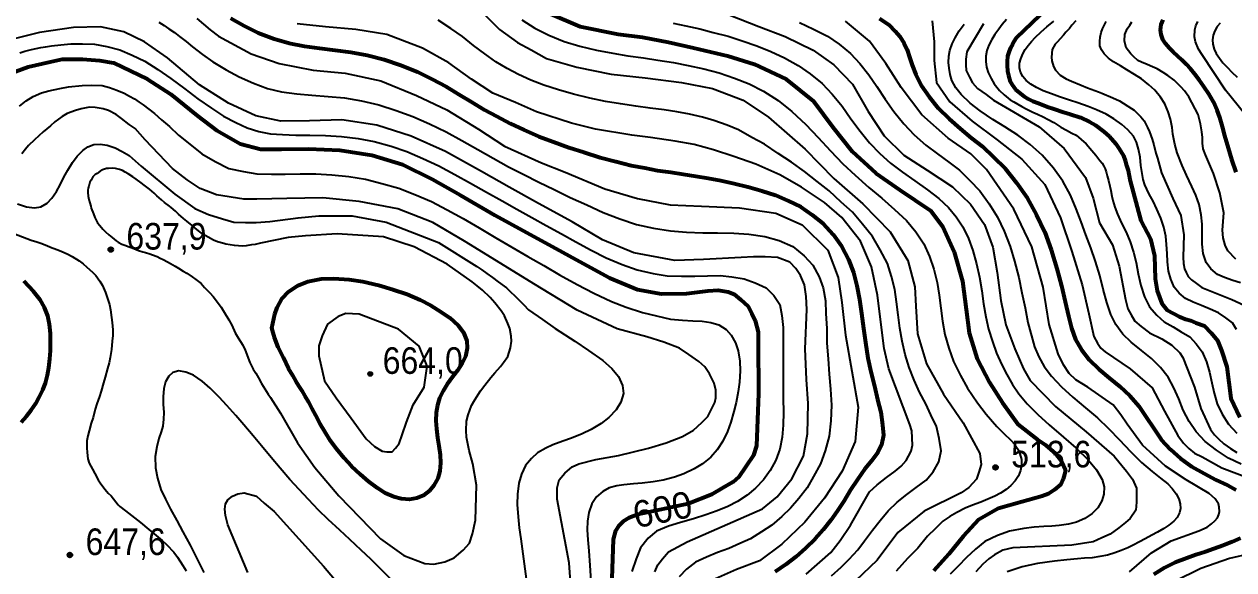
# Model space of a CAD drawing. Header units: metres. Extents: x 552626 to 559174, y 1843804 to 1852371.
# Drawn here: x 555814 to 556588, y 1844549 to 1844898 of the extents above; entities that cross this region are included whole.
import ezdxf
from ezdxf.enums import TextEntityAlignment as Align

# ---------------------------------------------------------------- set-up
doc = ezdxf.new("R2010")
doc.units = ezdxf.units.M
doc.header["$LTSCALE"] = 6.8
for name, color, linetype, lineweight in [('1', 7, 'Continuous', 25), ('2', 7, 'Continuous', 53), ('5', 7, 'Continuous', 25)]:
    doc.layers.add(name, color=color, linetype=linetype, lineweight=lineweight)
doc.layers.add('4', color=7, linetype='Continuous')

msp = doc.modelspace()

# ---------------------------------------------------------------- hatches: boundary and pattern name
at = {"layer": '5'}
for points in [[(555871.18, 1844753.6, 1), (555868.18, 1844753.6, 1)], [(556037.03, 1844674.12, 1), (556034.03, 1844674.12, 1)], [(556436.84, 1844614.32, 1), (556433.84, 1844614.32, 1)], [(555845.11, 1844558.31, 1), (555842.11, 1844558.31, 1)]]:
    msp.add_hatch(color=256, dxfattribs=at).paths.add_polyline_path(points)

# ---------------------------------------------------------------- linework, layer by layer
at = {"layer": '1'}
for points in [[(555924.73, 1844901.31), (555933.13, 1844894.01), (555938.5, 1844890.09), (555959.48, 1844878.86), (555977.44, 1844872.49), (555998.98, 1844868.41), (556019.61, 1844866.29), (556042.43, 1844861.46), (556065.1, 1844852.2), (556084.51, 1844842.98), (556104.75, 1844830.69), (556121.35, 1844819.66), (556145.02, 1844809.08), (556160.08, 1844803), (556185.56, 1844792.43), (556206.34, 1844786.28), (556227.35, 1844782.22), (556247.38, 1844781.43), (556271.58, 1844780.29), (556294.87, 1844776.96), (556311.73, 1844769.49), (556328.07, 1844753.19), (556334.75, 1844735.73), (556337.15, 1844719.71), (556339.37, 1844698.83), (556343.35, 1844675.88), (556347.56, 1844652.83), (556345.52, 1844630.8), (556337.21, 1844611.85), (556326.03, 1844594.66), (556313.4, 1844579.31), (556298.62, 1844565.23), (556284.42, 1844554.61), (556269.64, 1844549.06), (556254.27, 1844542.16)], [(556105.11, 1844907.29), (556118.29, 1844894.37), (556129.77, 1844886.03), (556138.49, 1844881.26), (556148.35, 1844875.72), (556167.61, 1844870.13), (556189.59, 1844865.71), (556211.39, 1844863.38), (556234.63, 1844860.49), (556254.39, 1844856.54), (556274.07, 1844849.07), (556290.19, 1844838.33), (556313.52, 1844817.85), (556331.88, 1844799.13), (556350.38, 1844782.79), (556368.01, 1844764.94), (556379.14, 1844746.68), (556383.76, 1844729.88), (556384.35, 1844717.46), (556385.43, 1844699.65), (556391.09, 1844680.47), (556402, 1844661.21), (556414.61, 1844642.73), (556425.21, 1844623.21), (556426.2, 1844616.28), (556424.72, 1844611.33), (556423.24, 1844606.87), (556418.3, 1844601.43), (556413.37, 1844597.97), (556389.7, 1844586.25), (556372.96, 1844572.76), (556359.62, 1844554.99), (556345.84, 1844541.69)], [(556264.95, 1844903.63), (556284.09, 1844896.26), (556300.89, 1844889.92), (556318.66, 1844881.19), (556332.03, 1844871.74), (556343.84, 1844859.27), (556353.84, 1844841.96), (556364.13, 1844826.23), (556376.71, 1844813.95), (556391.63, 1844804.38), (556407.75, 1844793.73), (556419.21, 1844782.63), (556428.28, 1844769.56), (556433.6, 1844755.18), (556436.4, 1844738.86), (556438.62, 1844721.11), (556441.85, 1844705.54), (556447.61, 1844690.12), (556453.29, 1844677.42), (556457.48, 1844669.94), (556473.65, 1844653.31), (556493.22, 1844637.15), (556511.2, 1844621.46), (556518.98, 1844611.82), (556522.93, 1844606.87)], [(556442.32, 1844900.76), (556439.64, 1844897.42), (556437.38, 1844894.55), (556434.85, 1844891.07), (556432.86, 1844887.94), (556430.97, 1844884.24), (556429.85, 1844880.92), (556429.1, 1844877.31), (556429.1, 1844873.76), (556429.63, 1844870.28), (556430.69, 1844866.87), (556432.55, 1844863.04), (556434.48, 1844859.61), (556437.94, 1844855.38), (556440.76, 1844852.54), (556444.7, 1844849.44), (556447.04, 1844847.97), (556449.55, 1844846.57), (556452.15, 1844845.04), (556454.93, 1844843.58), (556459.1, 1844841.5), (556462.22, 1844840.08), (556465.77, 1844838.56), (556469.06, 1844836.7), (556472.6, 1844834.8), (556477.01, 1844831.92), (556480.6, 1844829.97), (556484.17, 1844827.94), (556486.8, 1844826.67)], [(556222.38, 1844555.9), (556226.32, 1844560.36), (556238.17, 1844566.79), (556286.23, 1844587.91), (556295.7, 1844595.57), (556305.01, 1844606.94), (556312.51, 1844621.51), (556315.04, 1844635.73), (556315.46, 1844655.18), (556314.54, 1844670.6), (556313.59, 1844690.1), (556314.66, 1844715.27), (556314.17, 1844723.68), (556313.18, 1844731.1), (556310.71, 1844737.04), (556307.75, 1844741.5), (556303.8, 1844745.46), (556295.91, 1844748.43), (556288.01, 1844748.92), (556280.61, 1844748.92), (556272.71, 1844748.43), (556248.61, 1844747.32), (556230.24, 1844746.52), (556204.14, 1844751.56), (556184.09, 1844759.87), (556164.57, 1844771.37), (556143.22, 1844783.12), (556124.41, 1844793.52), (556106.6, 1844803.6), (556083.67, 1844816.34), (556061.65, 1844826.03), (556039.73, 1844833.14), (556017.4, 1844836.5), (555996.8, 1844835.94), (555978.45, 1844835.67), (555962.52, 1844839.21), (555944.94, 1844847.17), (555926.41, 1844858.84), (555905.94, 1844876.15), (555891.33, 1844886.33), (555877.94, 1844892.84), (555863.1, 1844896.08), (555845.87, 1844895.64), (555824.14, 1844892.43), (555807.14, 1844888.05)], [(555900.47, 1844899.01), (555903.72, 1844896.96), (555906.88, 1844894.78), (555910.39, 1844892.29), (555913.56, 1844889.92), (555917.81, 1844886.55), (555921.85, 1844883.2), (555928.3, 1844878.33), (555934.89, 1844873.72), (555943.55, 1844868.44), (555951.8, 1844864.04), (555960.85, 1844859.98), (555969.97, 1844856.65), (555978.91, 1844854.54), (555988.57, 1844853.11), (555998.19, 1844852.39), (556008.57, 1844851.58), (556019.01, 1844850.62), (556030, 1844848.63), (556041.06, 1844846.13), (556052.05, 1844842.54), (556062.9, 1844838.73), (556073.37, 1844834), (556084.09, 1844828.93), (556094.21, 1844823.33), (556104.42, 1844817.61), (556114.24, 1844811.97), (556124.04, 1844806.56), (556133.68, 1844801.66), (556143.3, 1844796.72), (556153.25, 1844792.1), (556163.38, 1844786.93), (556174.02, 1844782.21), (556184.58, 1844777.23), (556195.22, 1844773.34), (556205.84, 1844769.72), (556216.59, 1844767.35), (556227.56, 1844765.48), (556237.82, 1844764.72), (556248.21, 1844764.34), (556257.66, 1844764.39), (556267.95, 1844764.07), (556277.59, 1844763.55), (556287.8, 1844762.05), (556297, 1844759.32), (556305.67, 1844755.47), (556312.91, 1844749.7), (556318.59, 1844743.62)], [(556314.27, 1844546.14), (556329.96, 1844559.98), (556335.94, 1844567.68), (556342.68, 1844577.45), (556354.81, 1844598.79), (556359.56, 1844603.16), (556365.51, 1844607.92), (556371.05, 1844611.9), (556375.01, 1844615.08), (556378.18, 1844618.65), (556379.77, 1844621.43), (556381.35, 1844624.61), (556382.15, 1844628.58), (556381.75, 1844637.72), (556380.56, 1844641.69), (556367.16, 1844677.34), (556364.07, 1844690.37), (556362.01, 1844707.23), (556359.83, 1844724.55), (556356.07, 1844742.64), (556349.04, 1844759.05), (556336.96, 1844774.07), (556326.06, 1844783.79), (556311.17, 1844793.41), (556297.47, 1844801.32), (556282.04, 1844808.23), (556268.09, 1844813.21), (556254.91, 1844817.28), (556242.6, 1844820.75), (556230.46, 1844822.84), (556214.72, 1844825.22), (556202.74, 1844826.8), (556179.6, 1844830.63), (556164.24, 1844834.51), (556141.87, 1844841.74), (556128.37, 1844847.7), (556113.99, 1844853.64), (556100.29, 1844862.57), (556085.91, 1844873.04), (556068.96, 1844882.31), (556046.13, 1844891.06), (556026.27, 1844894.38), (556006.88, 1844896.08), (555988.83, 1844897.91)], [(556138.25, 1844862.01), (556130.41, 1844865.48), (556123.09, 1844869.3), (556115.76, 1844873.74), (556108.73, 1844878.8), (556101.56, 1844884.06), (556094.45, 1844889.83), (556087.04, 1844895), (556079.02, 1844900.33)], [(556132.38, 1844900.46), (556140.7, 1844895.1), (556149.78, 1844890.64), (556159.47, 1844886.72), (556169.63, 1844883.64), (556180.13, 1844881.1), (556190.55, 1844879.14), (556200.21, 1844877.58), (556210.3, 1844876.16), (556219.44, 1844874.72), (556229.48, 1844873.15), (556238.92, 1844871.3), (556248.93, 1844869.06), (556258.6, 1844866.51), (556268.47, 1844863.26), (556277.82, 1844859.62), (556287.07, 1844854.88), (556296.27, 1844848.96), (556305.19, 1844841.84), (556313.95, 1844833.67), (556321.98, 1844825.17), (556329.81, 1844816.77), (556337.73, 1844808.46), (556345.62, 1844801.07), (556354.24, 1844793.27), (556362.7, 1844786.39), (556370.76, 1844779.18), (556378.36, 1844772.19), (556384.31, 1844765.01), (556389.45, 1844757.26), (556393.08, 1844749.25), (556395.89, 1844741), (556398.03, 1844732.59), (556399.24, 1844724.55), (556400.36, 1844716.21), (556401.41, 1844707.86), (556402.89, 1844699.4), (556405.41, 1844690.49), (556408.46, 1844682.02), (556412.89, 1844673.03), (556417.29, 1844664.9), (556423.76, 1844655.66), (556429.33, 1844648.27), (556436.2, 1844640.54), (556440.64, 1844636.02), (556445.07, 1844631.69), (556447.36, 1844629.24), (556449.58, 1844626.01), (556450.93, 1844622.97), (556451.84, 1844619.33)], [(556229.18, 1844898.43), (556237.35, 1844896.67), (556246.24, 1844894.66), (556254.88, 1844892.5), (556264.29, 1844889.97), (556273.27, 1844887.11), (556282.63, 1844883.84), (556291.63, 1844880.19), (556300.44, 1844876.11), (556309.06, 1844871.37), (556316.91, 1844866.05), (556324.42, 1844859.77), (556330.83, 1844852.91), (556337.2, 1844845.2), (556342.78, 1844837.28), (556348.83, 1844829.39), (556354.71, 1844821.85), (556361.43, 1844815.04), (556368.16, 1844808.86), (556375.91, 1844803.01), (556383.7, 1844797.51), (556391.79, 1844791.79), (556398.97, 1844786.31), (556405.27, 1844780.5), (556410.24, 1844774.53), (556414.42, 1844768.04), (556417.94, 1844760.66), (556420.88, 1844752.92), (556423.25, 1844744.41), (556424.99, 1844735.94), (556426.5, 1844727.24), (556427.72, 1844718.85), (556429.21, 1844710.64), (556430.88, 1844702.69), (556433.3, 1844694.84), (556435.98, 1844687.33), (556439.37, 1844680), (556442.49, 1844673.63), (556446.16, 1844667.37), (556450.18, 1844661.45), (556455.5, 1844655.06), (556462.3, 1844648.17), (556469.7, 1844641.44), (556478.86, 1844633.74), (556486.67, 1844626.82), (556494.76, 1844619.05), (556499.8, 1844612.73), (556503.5, 1844606.57), (556504.67, 1844601.92), (556504.47, 1844597.18), (556503.27, 1844593.05), (556500.66, 1844588.55), (556497.02, 1844584.88)], [(556310.08, 1844898.74), (556318.97, 1844894.62), (556327.85, 1844889.97), (556335.41, 1844884.84), (556342.53, 1844878.97), (556348.58, 1844872.57), (556354.24, 1844865.37), (556359.42, 1844857.83), (556364.73, 1844849.71), (556370.25, 1844841.88), (556376.59, 1844833.93), (556383.3, 1844827.06), (556390.7, 1844820.46), (556398.19, 1844814.87), (556405.42, 1844809.45), (556412.34, 1844804.29), (556418.97, 1844797.87), (556425.28, 1844791.1), (556431.19, 1844782.83), (556436.52, 1844774.41), (556440.81, 1844765.45), (556444.76, 1844755.64), (556447.41, 1844746.09), (556450.26, 1844735.64), (556452.06, 1844725.88), (556454.18, 1844716.38), (556455.97, 1844707.07), (556460.25, 1844691.41), (556462.91, 1844685.01), (556466.32, 1844678.94), (556471.02, 1844672.69), (556477.55, 1844665.87), (556484.74, 1844659.33), (556492.73, 1844652.38), (556500.42, 1844646.06), (556507.49, 1844639.17), (556514.6, 1844631.89), (556521.6, 1844624.43), (556528.59, 1844617.4), (556535.45, 1844611.62), (556540.68, 1844607.36), (556545.44, 1844603.77), (556548.3, 1844600.83), (556550.84, 1844597.51), (556552.47, 1844594.25), (556553.45, 1844591.09), (556553.56, 1844587.94), (556552.96, 1844585.25)], [(556429.5, 1844804.82), (556419.44, 1844814.82), (556405.05, 1844824.76), (556388.16, 1844839.76), (556374.97, 1844857.28), (556365.12, 1844872.68), (556354.72, 1844886.86), (556339.3, 1844899.7)], [(556394.88, 1844899.89), (556395.99, 1844886.44), (556396.13, 1844874.45), (556397.63, 1844860.39), (556406.11, 1844848.16), (556420.42, 1844835.79), (556436.41, 1844823.68), (556452.11, 1844811.48), (556466.81, 1844795.28), (556476.88, 1844773.85), (556484.02, 1844752.35), (556490.79, 1844730.99), (556494.91, 1844712.46), (556498.23, 1844698.11), (556500.6, 1844693.74), (556502.58, 1844690.56), (556505.36, 1844688.18), (556521.48, 1844677.34), (556535.46, 1844665.15), (556543.27, 1844650.25), (556551.94, 1844634.75), (556555.46, 1844629.72), (556558.97, 1844626.45), (556562.48, 1844623.43), (556567.49, 1844621.17), (556579.91, 1844614.1), (556599.27, 1844606.72)], [(556493.1, 1844762.97), (556490.12, 1844771.27), (556486.9, 1844779.75), (556483.17, 1844788.38), (556478.37, 1844797.25), (556472.29, 1844805.72), (556465.23, 1844813.92), (556457.44, 1844820.88), (556449.5, 1844826.75), (556441.3, 1844832), (556433.55, 1844836.78), (556425.58, 1844842.21), (556419.16, 1844847.2), (556413.29, 1844852.74), (556409.92, 1844857.11), (556407.35, 1844861.73), (556406.35, 1844865.46), (556405.57, 1844869.64), (556405.2, 1844873.25), (556405.4, 1844877.26), (556406.07, 1844880.84), (556407.64, 1844885.11), (556409.55, 1844889.05), (556412.13, 1844893.38), (556415.25, 1844897.76)], [(556427.63, 1844897.85), (556417.01, 1844880.08), (556416.22, 1844875.31), (556416.22, 1844871.73), (556416.61, 1844868.16), (556418.59, 1844863.79), (556420.57, 1844860.21)], [(556561.64, 1844719.92), (556556.78, 1844722.23), (556552.75, 1844725.77), (556549.5, 1844729.47), (556547.29, 1844734.77), (556545.94, 1844739.81), (556545.16, 1844745.82), (556545.05, 1844751.13), (556544.65, 1844756.85), (556544.14, 1844762.22), (556542.8, 1844767.88), (556540.94, 1844773.58), (556538.52, 1844779.36), (556536, 1844784.51), (556533.63, 1844788.92), (556531.94, 1844792.31), (556530.68, 1844795.08), (556529.76, 1844798.34), (556529.16, 1844802.18), (556528.28, 1844807.35), (556527.72, 1844812.58), (556526.76, 1844817.75), (556525.47, 1844822.38), (556523.41, 1844826.21), (556519.98, 1844830.19), (556516.14, 1844833.54), (556510.98, 1844837.22), (556505.96, 1844840.1), (556499.8, 1844843.03), (556494.51, 1844845.09), (556487.94, 1844847.39), (556482.6, 1844849.13), (556476.23, 1844851.26), (556471.02, 1844853.12), (556465.77, 1844855.2), (556461.5, 1844857.2), (556457.94, 1844859.32), (556454.97, 1844861.72), (556452.78, 1844864.23), (556451.35, 1844867.03), (556450.59, 1844869.7), (556450.72, 1844872.84), (556451.48, 1844875.65), (556452.73, 1844878.82), (556454.34, 1844881.5), (556456.07, 1844884.01), (556458.31, 1844886.6), (556460.61, 1844889.17), (556464.56, 1844892.85), (556468.05, 1844896.07), (556472.52, 1844899.67)], [(556486.74, 1844899.81), (556484.14, 1844897.11), (556482.5, 1844895), (556480.25, 1844892.53), (556478.86, 1844890.75), (556476.6, 1844888.28), (556474.84, 1844886.44), (556473.42, 1844884.84), (556471.47, 1844881.46), (556471.12, 1844876.67), (556471.32, 1844874.32), (556472.43, 1844870.76), (556473.59, 1844868.34), (556476.55, 1844865.19)], [(556591.93, 1844732.33), (556586.92, 1844733.82), (556581.77, 1844735.65), (556577.26, 1844737.74), (556572.99, 1844741.19), (556569.95, 1844745.4), (556568.09, 1844751.07), (556567.42, 1844757.02), (556567.47, 1844763.43), (556567.46, 1844769.8), (556566.8, 1844775.91), (556565.51, 1844782.39), (556563.34, 1844788.38), (556560.91, 1844794), (556557.5, 1844801.18), (556554.59, 1844807.38), (556551.45, 1844815.51), (556549.9, 1844821.01), (556548.58, 1844827.4), (556548.16, 1844831.7), (556547.13, 1844836.89), (556545.76, 1844841.61), (556543.47, 1844846.77), (556540.87, 1844850.99), (556537.15, 1844855.48), (556533.32, 1844859.02), (556528.56, 1844862.7), (556524.19, 1844865.55), (556519.24, 1844868.56), (556515.11, 1844870.98), (556510.8, 1844873.69), (556507.56, 1844876.04), (556504.73, 1844878.66), (556503.03, 1844881.25), (556502.07, 1844883.91), (556501.91, 1844886.82), (556502.21, 1844889.45), (556502.9, 1844892.3), (556503.71, 1844894.64), (556504.88, 1844897.2), (556506.1, 1844899.45)], [(556588.95, 1844747.49), (556583.74, 1844752.72), (556582.2, 1844756.39), (556580.85, 1844761.03), (556580.47, 1844766.06), (556581.2, 1844777.03), (556578.71, 1844789.92), (556574.68, 1844802.21), (556569.53, 1844814.13), (556567.95, 1844818.11), (556567.55, 1844821.68), (556567.55, 1844825.26), (556567.16, 1844828.83), (556566.36, 1844834), (556564.78, 1844839.96), (556558.94, 1844851.3), (556556.18, 1844855.14), (556553.98, 1844857.52), (556549.44, 1844861.89), (556545.36, 1844864.89), (556542.57, 1844866.73), (556538.56, 1844869.17), (556535.65, 1844870.42), (556532.24, 1844871.89), (556528.64, 1844873.34), (556526.31, 1844874.47), (556523.53, 1844876.97), (556521.8, 1844878.66), (556518.83, 1844882.65), (556517.71, 1844887.07), (556517.96, 1844891.09), (556519.41, 1844894.69), (556521.1, 1844897.09), (556522.55, 1844899.17)], [(556594.89, 1844839.96), (556582.25, 1844855.47), (556567.45, 1844878.1), (556565.13, 1844881.71), (556563.07, 1844886.36), (556562.56, 1844889.72), (556562.82, 1844894.11), (556563.33, 1844896.69), (556564.62, 1844899.53)], [(556578.85, 1844898.46), (556577.06, 1844896.16), (556575.44, 1844893.43), (556574.41, 1844890.66), (556573.95, 1844887.64), (556574.13, 1844884.83), (556575.08, 1844881.78), (556576.45, 1844879.03), (556578.51, 1844875.88), (556580.72, 1844873.09), (556583.59, 1844869.93), (556586.39, 1844867.13), (556589.81, 1844863.86)], [(555811.62, 1844879.34), (555814.85, 1844880.38), (555819.07, 1844881.52), (555822.08, 1844882.26), (555824.96, 1844882.87), (555828.03, 1844883.31), (555831.83, 1844883.77), (555837.73, 1844884.47), (555844.09, 1844885.05), (555851.7, 1844885.22), (555859.32, 1844884.84), (555867.19, 1844883.41), (555875.47, 1844881.26), (555883.42, 1844877.96), (555891.52, 1844874), (555899.67, 1844868.76), (555908.12, 1844862.97), (555916.94, 1844856.32), (555925.28, 1844850.03), (555933.98, 1844844.04), (555941.72, 1844838.97), (555949.57, 1844834.88), (555956.98, 1844831.44), (555964.31, 1844829.2), (555971.85, 1844827.64), (555979.47, 1844827.08), (555987.99, 1844826.77), (555997, 1844826.81), (556006.91, 1844826.5), (556017.11, 1844826), (556027.75, 1844824.56), (556038.18, 1844822.68), (556048.85, 1844819.64), (556059.06, 1844816.21), (556069.29, 1844811.88), (556079.36, 1844807.11), (556089.54, 1844801.7), (556099.76, 1844796.03), (556109.86, 1844790.28), (556119.82, 1844784.68), (556129.31, 1844779.36), (556138.9, 1844774.09), (556148.11, 1844769.01), (556157.8, 1844763.62), (556167.09, 1844758.45), (556176.86, 1844753.19), (556186.33, 1844748.37), (556196.57, 1844744.13), (556206.28, 1844740.67), (556216.39, 1844738.31), (556225.47, 1844736.9), (556234.49, 1844736.51), (556242.99, 1844736.65), (556251.11, 1844736.9), (556259.3, 1844737.06), (556266.69, 1844736.11), (556274.55, 1844734.98), (556281.73, 1844732.25), (556288.75, 1844729.08), (556293.68, 1844724.22), (556297.38, 1844718.49), (556298.72, 1844711.49), (556299.62, 1844703.77), (556299.53, 1844695.3)], [(556330.39, 1844545.05), (556336.72, 1844550.49), (556341.74, 1844555.64), (556347.22, 1844561.59), (556351.62, 1844567.37), (556356.74, 1844574.17), (556361.51, 1844580.43), (556366.76, 1844586.62), (556372.45, 1844592.04), (556378.63, 1844596.91), (556384.59, 1844601.51), (556390.87, 1844606.07), (556395.53, 1844611.48), (556399.16, 1844617.84), (556400.54, 1844625.01), (556399.37, 1844632.89), (556397.54, 1844640.4), (556393.86, 1844647.91), (556390.66, 1844655.03), (556386.77, 1844662.49), (556383.28, 1844670.19), (556380.08, 1844678.23), (556377.5, 1844686.43), (556375.52, 1844695.02), (556374.17, 1844703.44), (556373.12, 1844711.89), (556372.06, 1844720.1), (556370.99, 1844728.01), (556368.75, 1844736.32), (556366.18, 1844744.66), (556361.57, 1844753.46), (556356.68, 1844761.97), (556350.31, 1844769.89), (556343.79, 1844777.42), (556336.72, 1844783.94), (556328.95, 1844791.09), (556321.35, 1844797.08), (556313.08, 1844803.6), (556304.79, 1844809.57), (556296.44, 1844815.06), (556287.62, 1844821.02), (556279.62, 1844825.36), (556271.09, 1844830.24), (556263.72, 1844833.14), (556255.33, 1844836.23), (556247.88, 1844838.28), (556239.6, 1844840.22), (556231.66, 1844841.62), (556223.44, 1844842.9), (556214.43, 1844844.08), (556205.44, 1844845.29), (556195.66, 1844846.7), (556185.88, 1844848.35), (556175.88, 1844850.48), (556165.53, 1844852.93), (556155.96, 1844855.79), (556146.55, 1844858.82), (556138.25, 1844862.01)], [(556476.55, 1844865.19), (556480.37, 1844862.73), (556483.89, 1844861.18), (556489.98, 1844858.8), (556494.19, 1844857.05), (556501.07, 1844854.4), (556503.27, 1844853.54), (556510.36, 1844850.72), (556514.6, 1844848.78), (556522.24, 1844843.85), (556524.01, 1844842.65), (556528.23, 1844838.52), (556530.26, 1844835.93), (556532.4, 1844831.73), (556533.71, 1844828.86), (556535.44, 1844824.13), (556536.45, 1844820.65), (556537.87, 1844815.32), (556538.86, 1844812.03), (556541.41, 1844802.61), (556548.56, 1844786.32), (556553.77, 1844775.31), (556555.75, 1844762.98), (556555.2, 1844748.85), (556555.58, 1844744.79), (556556.16, 1844741.3), (556557.13, 1844738.98), (556558.48, 1844736.47), (556560.6, 1844734.34), (556563.88, 1844731.83), (556567.16, 1844729.31), (556586.45, 1844721.68), (556597.06, 1844716.74)], [(555811.28, 1844845.31), (555815.66, 1844848.81), (555820.13, 1844851.49), (555825.51, 1844853.81), (555830.13, 1844855.11), (555837.11, 1844856.62), (555842.69, 1844857.58), (555851.48, 1844858.6), (555857.21, 1844858.8), (555864.19, 1844858.51), (555868.91, 1844857.17), (555873.58, 1844855.61), (555878.26, 1844853.53), (555881.7, 1844851.74), (555884.93, 1844849.89), (555887.9, 1844847.88), (555890.37, 1844846.17), (555894.12, 1844843.41), (555897.72, 1844840.56), (555902.11, 1844836.64), (555907.18, 1844832.21), (555913.07, 1844826.66), (555920.13, 1844820.9), (555927.88, 1844814.73), (555936.43, 1844809.88), (555945.18, 1844805.52), (555954.6, 1844803.43), (555963.11, 1844802.05), (555972.5, 1844801.91), (555981.13, 1844801.88), (555990.67, 1844802.11), (556000.68, 1844801.93), (556011.03, 1844801.39), (556021.81, 1844800.22), (556032.5, 1844798.52), (556043.03, 1844795.89), (556053.93, 1844792.81), (556064.18, 1844788.78), (556074.76, 1844784.31), (556084.74, 1844779.05), (556095.01, 1844773.38), (556105.24, 1844767.43), (556115.85, 1844761.13), (556126.11, 1844755.19), (556136.3, 1844749.23), (556146.47, 1844743.38), (556156.65, 1844737.53), (556167.83, 1844731.3), (556178.44, 1844725.74), (556189.7, 1844720.44), (556199.27, 1844716.68), (556209.59, 1844713.28), (556218.63, 1844711.14), (556227.59, 1844709.2), (556235.13, 1844708.53), (556241.84, 1844707.95), (556247.83, 1844707.88), (556253.41, 1844706.98), (556258.52, 1844705.4), (556263.03, 1844702.45), (556266.22, 1844698.9), (556269, 1844693.9), (556270.69, 1844688.76), (556271.78, 1844682.25), (556272, 1844676.11), (556271.56, 1844668.85), (556270.73, 1844662.86), (556269.43, 1844655.82), (556268.07, 1844650.17), (556266.17, 1844643.27), (556263.94, 1844637.32), (556261.05, 1844631), (556257.35, 1844625.55), (556253.29, 1844620.94)], [(556420.57, 1844860.21), (556423.74, 1844856.64), (556429.29, 1844852.66), (556434.04, 1844849.09), (556463.16, 1844832.01), (556479.1, 1844818.21), (556492.77, 1844799.69), (556497.68, 1844786.49), (556501.8, 1844770.78), (556510.04, 1844756.64), (556514.29, 1844743.09), (556518.49, 1844721.7), (556519.97, 1844715.76), (556521.94, 1844711.8), (556524.41, 1844707.84), (556528.36, 1844704.37), (556533.78, 1844700.41), (556541.68, 1844696.45), (556548.1, 1844692.5), (556553.03, 1844687.55), (556555.01, 1844684.58), (556562.58, 1844665.61), (556566.53, 1844651.98), (556572.76, 1844638.52), (556575.26, 1844635.25), (556577.77, 1844632.49), (556581.28, 1844629.47), (556585.55, 1844626.45), (556589.56, 1844623.94)], [(556256.43, 1844663.79), (556255.44, 1844668.24), (556252.48, 1844674.18), (556249.52, 1844678.63), (556245.57, 1844682.1), (556239.16, 1844686.55), (556233.23, 1844690.51), (556223.36, 1844694.47), (556212.45, 1844697.88), (556193.38, 1844703.01), (556167.91, 1844714.91), (556140.06, 1844731.78), (556116.28, 1844746.35), (556095.73, 1844759.04), (556075.52, 1844770.85), (556053.13, 1844779.57), (556028.42, 1844784.39), (556005.35, 1844786.69), (555982.21, 1844786.3), (555962.98, 1844785.91), (555954.66, 1844785.91), (555937.23, 1844788.69), (555926.93, 1844792.66), (555918.61, 1844798.22), (555909.1, 1844805.37), (555891.66, 1844823.72), (555885.39, 1844831.02), (555884.04, 1844831.89), (555881.54, 1844833.67), (555876.5, 1844837.42), (555873.24, 1844839.96), (555868.34, 1844842.58), (555864.89, 1844843.57), (555859.73, 1844844.54), (555856.01, 1844844.55), (555850.71, 1844843.61), (555847.22, 1844842.6), (555841.87, 1844840.5), (555838.67, 1844838.77), (555833.96, 1844835.33), (555831.06, 1844832.68), (555826.4, 1844828.86), (555823.68, 1844826.24), (555820.86, 1844823.7), (555817.04, 1844820.08), (555815.13, 1844817.84), (555812.84, 1844814.89)], [(556486.8, 1844826.67), (556490.05, 1844824.02), (556493.16, 1844821.15), (556496.85, 1844816.9), (556499.53, 1844813.86), (556502.07, 1844810.62), (556503.4, 1844808.8), (556504.55, 1844806.87), (556505.32, 1844805.19), (556505.94, 1844803.3), (556506.78, 1844800.68), (556507.5, 1844797.7), (556508.47, 1844794.16), (556508.93, 1844791.3), (556509.65, 1844787.82), (556510.2, 1844785.05), (556511.49, 1844780.64), (556513.37, 1844776.24), (556515.91, 1844770.45), (556518.76, 1844764.67), (556521.41, 1844758.5), (556523.57, 1844751.97), (556525.15, 1844745.29), (556526.46, 1844738.13), (556528.12, 1844730.55), (556530.64, 1844723.48), (556533.77, 1844716.92), (556538.38, 1844711.66), (556543.04, 1844707.44), (556548.9, 1844704.13), (556554.04, 1844701.02), (556559.45, 1844697.74), (556563.67, 1844693.4), (556567.49, 1844688.24), (556570.1, 1844681.86), (556572.16, 1844675.32), (556573.54, 1844668.43), (556575.15, 1844661.71), (556577.07, 1844655), (556580.27, 1844648.39), (556584.18, 1844641.99), (556589.58, 1844636.18)], [(555810.1, 1844782.85), (555815.86, 1844780.99), (555820.99, 1844780.32), (555824.99, 1844780.98), (555828.95, 1844783.25), (555832, 1844786.44), (555834.93, 1844790.72), (555837.27, 1844795.03), (555839.78, 1844799.86), (555842.19, 1844804.41), (555845.23, 1844809.25), (555848.2, 1844813.33), (555851.79, 1844817.03), (555854.95, 1844819.33), (555858.84, 1844820.83), (555862.83, 1844821), (555867.45, 1844820.36), (555872.41, 1844818.56), (555877.08, 1844816.39), (555881.48, 1844813.65), (555889.04, 1844806.83), (555910.69, 1844789.09), (555923.36, 1844779.95), (555932.08, 1844775.97), (555941.19, 1844773.19), (555948.32, 1844771.21), (555955.85, 1844770.81), (555962.59, 1844770.81), (555971.3, 1844771.6), (555989.53, 1844773.99), (556002.6, 1844775.18), (556011.32, 1844775.18), (556023.99, 1844775.18), (556045.74, 1844771.06), (556079.13, 1844758.07), (556103.66, 1844742.84), (556106.88, 1844740.61), (556110.19, 1844738.23), (556113.79, 1844735.65), (556117.39, 1844732.95), (556122.63, 1844729.19), (556130.48, 1844721.4), (556133.77, 1844718.19), (556136.74, 1844715.17)], [(555965.38, 1844757.79), (555961.98, 1844756.89), (555959.73, 1844756.61), (555956.28, 1844756.08), (555953.92, 1844755.88), (555951.44, 1844755.95), (555948.86, 1844756.1), (555943.32, 1844757.02), (555941.94, 1844757.42), (555937.98, 1844758.64), (555935.38, 1844759.64), (555931.92, 1844761.49), (555928.62, 1844763.55), (555926.54, 1844765), (555923.69, 1844767.21), (555921.67, 1844768.96), (555918.38, 1844771.68), (555916.17, 1844773.4), (555912.96, 1844776.23), (555911.02, 1844778.08), (555908.23, 1844780.59), (555907.18, 1844781.4), (555904.12, 1844783.78), (555902.2, 1844785.44), (555899.23, 1844787.92), (555897.39, 1844789.69), (555894.42, 1844792.17), (555891.05, 1844794.79), (555889.04, 1844796.35), (555885.99, 1844798.72), (555883.82, 1844800.07), (555880.82, 1844802.07), (555878.97, 1844803.17), (555877.14, 1844804.08), (555875.26, 1844804.7), (555872.68, 1844805.52), (555870.95, 1844805.68), (555868.3, 1844805.54), (555866.89, 1844805.46), (555864.44, 1844804.49), (555862.93, 1844803.63), (555860.91, 1844802.33), (555859.67, 1844801.61), (555858.15, 1844800.08), (555857.07, 1844798.05), (555856.3, 1844796.62), (555855.56, 1844794.15), (555855.16, 1844792.77), (555855.04, 1844791.52), (555855.12, 1844790.1), (555855.21, 1844787.83), (555855.58, 1844785.69), (555856.89, 1844781.29), (555857.24, 1844780), (555858.64, 1844776.37), (555859.59, 1844774.11), (555861.24, 1844770.8), (555862.6, 1844769.07), (555864.72, 1844766.58), (555866.35, 1844764.98), (555868.4, 1844763.05), (555870.53, 1844761.22), (555873.24, 1844759.28), (555874.51, 1844758.3), (555876.83, 1844757.16)], [(556520.95, 1844547.48), (556534.92, 1844559.64), (556547.51, 1844567.29), (556565.37, 1844573.71), (556570.52, 1844576.2), (556573.43, 1844578.28), (556575.5, 1844580.16), (556577.17, 1844582.03), (556578, 1844584.12), (556578.41, 1844586.2), (556578.2, 1844588.91), (556577.79, 1844590.99), (556575.71, 1844594.12), (556571.99, 1844597.58), (556557.18, 1844606.28), (556543.89, 1844615.13), (556529.37, 1844628.44), (556519.47, 1844642.01), (556515.52, 1844647.95), (556510.59, 1844654.39), (556494.31, 1844665.71), (556486.74, 1844670.3), (556482.38, 1844674.27), (556478.81, 1844679.83), (556475.25, 1844686.99), (556469.58, 1844705.72), (556465.71, 1844729.6), (556458.51, 1844755.45), (556447.01, 1844779.48), (556429.5, 1844804.82)], [(555804.9, 1844764.86), (555818.8, 1844759.68), (555822.47, 1844758.52), (555825.04, 1844757.7), (555828.75, 1844756.17), (555831.16, 1844755.14), (555835.25, 1844753.65), (555837.95, 1844752.57), (555842.19, 1844750.62), (555845.05, 1844749.08)], [(556098.27, 1844647.94), (556100.29, 1844653.8), (556102.38, 1844657.58), (556106.06, 1844663.18), (556108.82, 1844666.95), (556112.67, 1844671.9), (556115.26, 1844674.79), (556118.75, 1844678.85), (556120.71, 1844681.37), (556123.45, 1844685.33), (556124.46, 1844687.93), (556125.33, 1844690.8), (556125.84, 1844695.14), (556125.73, 1844698.27), (556124.75, 1844703.09), (556123.49, 1844706.26), (556121.34, 1844711.32), (556119.23, 1844714.48), (556115.26, 1844719.6), (556112.27, 1844722.93), (556107.42, 1844727.55), (556103.91, 1844730.45), (556100.75, 1844732.9), (556084.65, 1844744.36), (556063.64, 1844755.45), (556043.95, 1844761.69), (556014.49, 1844763.66), (555994.28, 1844762.47), (555983.19, 1844761.28), (555965.38, 1844757.79)], [(556592.34, 1844616.34), (556584.15, 1844620.33), (556576.65, 1844625.33), (556569.38, 1844630.78), (556563.6, 1844637.07), (556559.03, 1844643.69), (556555.31, 1844650.82), (556552.46, 1844658.11), (556549.22, 1844665.24), (556545.65, 1844672.12), (556540.83, 1844678.25), (556535.02, 1844684.02), (556528.53, 1844688.99), (556522, 1844694.33), (556516.62, 1844699.52), (556512.14, 1844705.63), (556509.07, 1844712.17), (556506.43, 1844719.77), (556504.19, 1844728.31), (556501.92, 1844737.08), (556499.15, 1844746.05), (556496.33, 1844754.61), (556493.1, 1844762.97)], [(555876.83, 1844757.16), (555878.74, 1844756.35), (555881.53, 1844755.37), (555883.41, 1844754.75), (555886.01, 1844753.75), (555887.52, 1844753.08), (555890.1, 1844752.26), (555891.87, 1844751.72), (555894.64, 1844750.93), (555896.44, 1844750.2), (555899.33, 1844749.14), (555901.26, 1844748.14), (555903.09, 1844747.23), (555905.94, 1844745.69), (555907.98, 1844744.61), (555910.84, 1844743.07), (555912.9, 1844741.8), (555916.01, 1844739.72), (555918.26, 1844738.48), (555921.77, 1844736.26), (555923.98, 1844734.54), (555927.46, 1844731.83), (555929.66, 1844729.45), (555933.04, 1844725.97), (555935.24, 1844723.59), (555937.2, 1844720.88), (555940.19, 1844716.69), (555942.11, 1844713.51), (555945.2, 1844708.57), (555947.15, 1844705.2), (555949.28, 1844700.33), (555951.2, 1844697.15), (555954.08, 1844692.38), (555955.6, 1844689.33), (555958.5, 1844681.33), (555960.75, 1844677.05), (555962.39, 1844674.59), (555964.21, 1844671.49), (555965.11, 1844669.61), (555965.86, 1844668.18), (555966.02, 1844667.9), (555970.4, 1844661.07), (555971.75, 1844658.97), (555978.09, 1844649.09), (555989.07, 1844629.93), (556000.17, 1844614.34), (556015.56, 1844596.12), (556042.19, 1844568.62), (556057.05, 1844557.89), (556070.38, 1844552.94), (556076.3, 1844552.45), (556083.21, 1844553.93), (556089.13, 1844556.41), (556095.05, 1844561.35), (556099, 1844565.81), (556100.97, 1844571.75), (556102.95, 1844580.66), (556103.44, 1844602.93), (556101.06, 1844616.52), (556098.75, 1844625.07), (556098.28, 1844627.3), (556097.19, 1844633.72), (556096.86, 1844637.87), (556097.15, 1844643.9), (556098.27, 1844647.94)], [(555845.05, 1844749.08), (555849.46, 1844746.49), (555851.99, 1844744.53), (555854.35, 1844742.35), (555857.98, 1844739.19), (555860.16, 1844736.99), (555862.79, 1844733.43), (555864.37, 1844730.68), (555866.27, 1844726.16), (555867.33, 1844722.96), (555868.86, 1844718.4), (555869.47, 1844715.05), (555870.26, 1844710.21), (555870.58, 1844706.92), (555870.98, 1844702.21), (555870.94, 1844698.69), (555870.64, 1844695.04), (555870.07, 1844689.74), (555869.28, 1844684.6), (555868.56, 1844681.28), (555867.51, 1844677.53), (555866.02, 1844671.93), (555865.05, 1844668.29), (555863.52, 1844663.05), (555862.42, 1844659.68), (555860.74, 1844654.91), (555859.82, 1844651.56), (555858.4, 1844646.25), (555857.24, 1844642.58), (555855.85, 1844637.75), (555855.1, 1844634.61), (555854.46, 1844631.4), (555854.38, 1844626.73), (555854.54, 1844623.89), (555855.06, 1844619.77), (555855.86, 1844617.12), (555857.96, 1844613.29), (555859.56, 1844610.35), (555861.68, 1844606.34), (555863.43, 1844603.8), (555866.06, 1844600.23), (555868.07, 1844597.82), (555869.99, 1844596.16), (555874.39, 1844590.31), (555875.51, 1844589.32), (555879.1, 1844586.53), (555884.89, 1844582.03), (555888.69, 1844579.08), (555894.08, 1844574.71), (555897.48, 1844571.91), (555902.48, 1844567.68), (555905.5, 1844564.82), (555909.9, 1844560.05), (555912.3, 1844556.83), (555915.82, 1844551.56), (555917.87, 1844548.11)], [(556318.59, 1844743.62), (556322.66, 1844736.11), (556325.09, 1844729.03), (556326.52, 1844720.79), (556326.84, 1844712.64), (556327.39, 1844703.22), (556327.44, 1844693.75), (556328.24, 1844683.78), (556328.96, 1844673.91), (556329.84, 1844664.26), (556330.49, 1844654.05), (556329.99, 1844644.19), (556329.06, 1844634.21), (556326.33, 1844624.98), (556323.49, 1844616.55), (556319.04, 1844608.43), (556314.82, 1844601.16), (556309.59, 1844594.36), (556304.34, 1844588.16), (556298.61, 1844582.9), (556292.3, 1844577.49), (556285.66, 1844573.14), (556278.69, 1844568.74), (556271.8, 1844565.59), (556264.91, 1844562.5), (556257.54, 1844559.93), (556250.6, 1844557.01), (556243.52, 1844553.68), (556237.83, 1844549.27), (556233.12, 1844544.38)], [(556136.74, 1844715.17), (556145.69, 1844708.91), (556153.7, 1844703.14), (556166.4, 1844695.04), (556175.15, 1844689.04), (556184.31, 1844682.68), (556189.92, 1844677.55), (556194.27, 1844672.34), (556196.75, 1844666.73), (556197.47, 1844661.47), (556195.81, 1844655.93), (556192.85, 1844651.22), (556188.17, 1844646.25), (556183.2, 1844642.38), (556176.87, 1844638.58), (556170.98, 1844635.79), (556164.13, 1844633.01), (556158.6, 1844631), (556152.4, 1844628.68), (556147.77, 1844626.66), (556142.56, 1844623.61), (556138.64, 1844620.05), (556134.84, 1844615.43), (556132.24, 1844609.95), (556130.48, 1844604.17), (556129.63, 1844597.29), (556129.51, 1844590.63), (556130.04, 1844582.73), (556130.81, 1844575.72), (556131.8, 1844568.68), (556141.1, 1844499.83)], [(556589.42, 1844702.57), (556586.72, 1844706.66), (556582.6, 1844709.94), (556577.85, 1844713.14), (556572.42, 1844715.5), (556566.99, 1844717.76), (556561.64, 1844719.92)], [(556299.53, 1844695.3), (556299.64, 1844686.21), (556299.52, 1844676.87), (556299.47, 1844667.43), (556299.61, 1844658.38), (556299.73, 1844649.66), (556299.65, 1844641.36), (556298.99, 1844633.55), (556297.48, 1844625.97), (556294.82, 1844619.04), (556291.28, 1844612.32), (556286.9, 1844606.36), (556281.92, 1844600.94), (556276.45, 1844596.48), (556270.4, 1844592.61), (556264.12, 1844589.41), (556257.37, 1844586.57), (556250.07, 1844583.94), (556242.3, 1844581.51), (556233.9, 1844579.18), (556226.19, 1844576.75), (556218.65, 1844573.6), (556213.33, 1844568.97), (556208.26, 1844562.81), (556205.47, 1844555.8), (556202.76, 1844547.72)], [(556048.2, 1844543.39), (556042.63, 1844549.07), (556035.94, 1844555.6), (556029.81, 1844561.4), (556022.56, 1844568.13), (556016.09, 1844574.1), (556008.75, 1844580.98), (556002.5, 1844587.05), (555996, 1844593.71), (555990.08, 1844600.11), (555984.22, 1844606.69), (555978.03, 1844613.89), (555972.33, 1844620.63), (555966.02, 1844628.18), (555960.66, 1844634.57), (555954.69, 1844641.57), (555949.6, 1844647.44), (555943.87, 1844653.9), (555938.92, 1844659.29), (555933.2, 1844665), (555928.08, 1844669.38), (555922.58, 1844673.2), (555917.66, 1844675.23), (555913.22, 1844676), (555909.45, 1844674.91), (555906.71, 1844672.72), (555904.61, 1844668.97), (555903.55, 1844664.82), (555903.17, 1844659.52), (555903.26, 1844654.68), (555903.51, 1844649.4)], [(556164.06, 1844535.03), (556162.73, 1844553.34), (556155.12, 1844594.02), (556155.12, 1844601.17), (556156.31, 1844606.33), (556159.88, 1844610.7), (556164.63, 1844614.68), (556168.99, 1844616.66), (556179.69, 1844619.44), (556194.35, 1844621.83), (556213.42, 1844626.6), (556224.84, 1844630.13), (556235.21, 1844634.09), (556242.12, 1844638.05), (556247.55, 1844643), (556251.49, 1844646.96), (556255.93, 1844655.87), (556256.43, 1844658.84), (556256.43, 1844663.79)], [(555903.51, 1844649.4), (555903.5, 1844645.19), (555902.9, 1844640.76), (555901.87, 1844637.09), (555900.35, 1844632.7), (555899.1, 1844627.4), (555898.17, 1844621.39), (555898.39, 1844614), (555899.5, 1844607.36), (555901.68, 1844600.25), (555904.65, 1844594.05), (555907.97, 1844587.53), (555912.01, 1844580.31), (555915.82, 1844573.09), (555920.44, 1844564.53), (555924.51, 1844556.55), (555929.27, 1844547.22)], [(556253.29, 1844620.94), (556247.96, 1844616.7), (556242.7, 1844613.44), (556236.09, 1844610.3), (556230, 1844608.11), (556222.81, 1844606.22), (556216.49, 1844605.11), (556209.4, 1844604.2), (556203.8, 1844603.74), (556197.75, 1844603.13), (556193.31, 1844602.52), (556188.21, 1844601.17), (556184.24, 1844598.99), (556180.13, 1844595.46), (556177.32, 1844591), (556175.34, 1844585.42), (556174.47, 1844579.96), (556174.24, 1844574.37), (556174.66, 1844568.04), (556175.26, 1844561.05), (556176.05, 1844551.54), (556176.69, 1844541.6)], [(556451.84, 1844619.33), (556451.88, 1844615.9), (556451.38, 1844612.3), (556449.93, 1844608.84), (556447.96, 1844605.69), (556445.17, 1844602.72), (556442.21, 1844600.26), (556438.55, 1844597.9), (556434.89, 1844595.94), (556430.35, 1844593.98), (556425.96, 1844592.19), (556420.67, 1844590.17), (556415.97, 1844588.17), (556410.6, 1844585.57), (556406.2, 1844582.99), (556401.64, 1844579.95), (556396.92, 1844575.36), (556391.88, 1844570.37), (556385.56, 1844562.72), (556379.1, 1844556.09), (556371.8, 1844548.03)], [(556522.93, 1844606.87), (556525.4, 1844600.94), (556525.4, 1844595.49), (556525.4, 1844592.03), (556524.9, 1844587.08), (556521.45, 1844581.63), (556518.49, 1844579.16), (556514.04, 1844575.69), (556508.62, 1844571.73), (556503.19, 1844569.26), (556497.76, 1844566.79), (556484.09, 1844564.66), (556446.43, 1844562.83), (556440.02, 1844561.34), (556434.59, 1844558.37), (556431.13, 1844555.9), (556427.19, 1844552.43), (556422.74, 1844547.48)], [(555957.39, 1844547.05), (555944.53, 1844577.69), (555943.05, 1844583.63), (555942.56, 1844587.59), (555943.05, 1844591.05), (555944.53, 1844593.52), (555947.49, 1844596), (555950.95, 1844597.48), (555954.9, 1844597.98), (555962.79, 1844596), (555967.73, 1844591.55), (555974.14, 1844586.1), (556005.62, 1844551.07), (556025.61, 1844527.8)], [(556497.02, 1844584.88), (556492.45, 1844581.57), (556486.98, 1844579.38), (556481.87, 1844577.98), (556476.02, 1844577.22), (556471.39, 1844576.85), (556466.15, 1844576.48), (556460.09, 1844576.11), (556453.34, 1844575.18), (556444.3, 1844573.62), (556436.62, 1844570.75), (556428.38, 1844566.92), (556422.43, 1844561.98), (556416.8, 1844556.72), (556411.47, 1844551.25), (556406.34, 1844546.05)], [(556552.96, 1844585.25), (556551.41, 1844582.38), (556549.28, 1844580.04), (556546.17, 1844577.45), (556542.89, 1844575.3), (556538.86, 1844572.95), (556535.16, 1844570.96), (556530.98, 1844568.7), (556527.33, 1844566.72), (556523.39, 1844564.58), (556519.79, 1844562.85), (556515.72, 1844561.09), (556511.67, 1844559.68), (556506.94, 1844558.3), (556502.08, 1844557.29), (556497.01, 1844556.53), (556492.29, 1844556.18), (556487.64, 1844555.77), (556480.83, 1844555.27), (556472.99, 1844554.38), (556462.13, 1844552.9), (556452.38, 1844550.77), (556442.74, 1844547.48)], [(556217.44, 1844547.49), (556219.41, 1844551.94), (556222.38, 1844555.9)], [(556597.93, 1844559.13), (556584.81, 1844556.04), (556566.64, 1844549.76), (556549.74, 1844541.39)]]:
    msp.add_lwpolyline(points, dxfattribs=at)
msp.add_lwpolyline([(556006.43, 1844669.67), (556013.85, 1844658.9), (556023.28, 1844645.79), (556032.87, 1844632.62), (556038.3, 1844627.67), (556043.23, 1844624.7), (556046.2, 1844624.21), (556049.65, 1844624.21), (556051.62, 1844626.68), (556054.09, 1844629.65), (556056.07, 1844635.1), (556058.67, 1844643.14), (556062.95, 1844654.28), (556069.96, 1844665.72), (556071.94, 1844679.03), (556066.94, 1844691.91), (556053.66, 1844702.78), (556028.43, 1844712.31), (556020.04, 1844712.8), (556015.1, 1844710.82), (556008.19, 1844705.87), (556004.74, 1844698.45), (556002.77, 1844692.01), (556002.77, 1844685.58)], close=True, dxfattribs=at)
at = {"layer": '2'}
for points in [[(555946.26, 1844901.55), (555954.89, 1844896.58), (555963.97, 1844892.22), (555974.14, 1844888.25), (555983.71, 1844885.6), (555993.53, 1844883.71), (556003.18, 1844882.4), (556013.19, 1844881.13), (556023.2, 1844879.84), (556033.65, 1844877.84), (556044.52, 1844875.11), (556055.18, 1844871.43), (556065.79, 1844867.21), (556075.22, 1844862.53), (556084.1, 1844857.83), (556092.36, 1844852.78), (556100.34, 1844848.13), (556108.64, 1844843.05), (556116.37, 1844838.87), (556125.12, 1844834.14), (556133.79, 1844830.25), (556143.36, 1844825.96), (556152.72, 1844822.55), (556162.47, 1844818.84), (556172.2, 1844815.89), (556182.64, 1844812.46), (556192.63, 1844809.98), (556202.46, 1844807.42), (556211.18, 1844805.79), (556219.29, 1844804.24), (556227.78, 1844802.99), (556235.57, 1844801.75), (556243.79, 1844800.48), (556251.64, 1844799.23), (556259.71, 1844797.68), (556268.31, 1844795.87), (556276.98, 1844793.76), (556285.81, 1844791.16), (556294.69, 1844788.33), (556302.85, 1844784.73), (556310.89, 1844780.94), (556318.19, 1844775.89), (556325.02, 1844770.23), (556331.45, 1844763.2), (556336.88, 1844755.7), (556341.26, 1844747.31), (556344.51, 1844739.03), (556346.66, 1844730.41), (556348.33, 1844721.68), (556349.56, 1844712.81), (556350.81, 1844703.23), (556352.11, 1844694.24), (556353.74, 1844684.26), (556355.63, 1844675.43), (556357.96, 1844666.26), (556359.96, 1844657.66), (556362.08, 1844649.59), (556363.13, 1844641.59), (556363.66, 1844634.95), (556362.47, 1844628.8), (556360.04, 1844623.9), (556356.27, 1844618.74), (556351.77, 1844613.41)], [(556149.27, 1844904.97), (556169.68, 1844896.22), (556194.05, 1844891.27), (556209.68, 1844889.44), (556226.24, 1844886.11), (556242.16, 1844882.65), (556263.96, 1844877.5), (556281.09, 1844872.08), (556301.42, 1844862.54), (556318.85, 1844848.44), (556331.26, 1844831.92), (556343.69, 1844816.23), (556358.69, 1844802.54), (556374.1, 1844791.89), (556393.68, 1844778.55), (556401.59, 1844768.11), (556408.86, 1844752.21), (556414.3, 1844733.37), (556416.57, 1844715.26)], [(556361.11, 1844901.27), (556367.22, 1844897.21), (556371.24, 1844893.3), (556374.13, 1844889.79), (556376.86, 1844885.36), (556378.76, 1844881.23), (556380.37, 1844876.53), (556381.99, 1844871.41), (556384.38, 1844865.46), (556387.78, 1844858.59), (556392.85, 1844851.24), (556398.63, 1844843.93), (556405.64, 1844837.09), (556412.67, 1844830.92), (556419.84, 1844825.14), (556427.05, 1844819.41), (556434.02, 1844812.78), (556441.49, 1844805.44), (556448.62, 1844796.23), (556455.64, 1844786.62), (556461.55, 1844775.79), (556466.73, 1844764.7), (556470.88, 1844753.4), (556474.52, 1844741.53), (556477.51, 1844730.49), (556479.89, 1844720.12), (556481.91, 1844711.08), (556483.93, 1844703.35), (556486.43, 1844696.09), (556490.23, 1844689.56), (556495.11, 1844683.05), (556501.31, 1844677.21), (556507.97, 1844671.59), (556514.85, 1844666.06), (556521.19, 1844660.02), (556526.94, 1844653.53)], [(556468.54, 1844908.15), (556448.49, 1844889.01), (556446.99, 1844886.64), (556446.07, 1844884.82), (556444.92, 1844882.68), (556443.97, 1844880.37), (556443.04, 1844877.22), (556442.71, 1844873.76), (556442.72, 1844871.38), (556442.9, 1844867.7), (556443.54, 1844864.84), (556444.68, 1844861.09), (556445.89, 1844858.96), (556448.16, 1844856.02), (556450.18, 1844854.27), (556453.44, 1844851.74), (556456.13, 1844849.99), (556459.25, 1844848.57), (556462.86, 1844847.12), (556468.44, 1844844.97), (556472.52, 1844843.49), (556478.75, 1844841.52), (556483.1, 1844840.16), (556489.54, 1844838.02), (556495.3, 1844835.23), (556499.19, 1844833.06), (556504.53, 1844829.07), (556507.94, 1844826.08)], [(556589.07, 1844803.02), (556586.46, 1844811.16), (556584.32, 1844818.43), (556581.81, 1844826.28), (556580.47, 1844832.01), (556578.76, 1844837.96), (556577.05, 1844842.75), (556574.61, 1844848.13), (556571.61, 1844853.19), (556568.52, 1844857.96), (556565.53, 1844862.11), (556562.81, 1844865.75), (556560.05, 1844869.08), (556557.41, 1844872.02), (556554.49, 1844874.89), (556551.9, 1844877.3), (556548.96, 1844880.03), (556546.53, 1844882.48), (556544.07, 1844885.35), (556542.35, 1844887.93), (556541.1, 1844891.09), (556540.8, 1844894.11), (556541.19, 1844897.47), (556542.43, 1844900.55)], [(555808.87, 1844867.36), (555816.79, 1844870.54), (555831.05, 1844873.72), (555838.58, 1844875.31), (555851.65, 1844875.31), (555862.75, 1844874.51), (555871.46, 1844872.92), (555893.16, 1844862.63), (555908.1, 1844852.89)], [(555908.1, 1844852.89), (555924.9, 1844839.29), (555937.41, 1844829.64), (555952.36, 1844821.31), (555965.37, 1844817.84), (555978.84, 1844817.77), (555996.02, 1844817.94), (556016.21, 1844817.26), (556036.56, 1844813.87), (556056.12, 1844808.05), (556075.24, 1844798.66), (556093.36, 1844788.48), (556115.12, 1844775.64), (556135.55, 1844764.6), (556151.77, 1844755.6), (556169.26, 1844745.91), (556188.6, 1844735.49), (556206.46, 1844728.09), (556221.74, 1844725.21), (556237.75, 1844725.59), (556251.49, 1844727.14), (556257.91, 1844727.64), (556264.32, 1844726.65), (556268.27, 1844725.16), (556272.22, 1844721.7), (556277.16, 1844717.25), (556279.62, 1844712.79), (556281.6, 1844708.34), (556283.57, 1844700.91), (556283.57, 1844694.48), (556283.78, 1844661.51), (556282.58, 1844628.16), (556280.61, 1844622.22), (556275.67, 1844614.8), (556271.23, 1844608.36), (556267.29, 1844604.9), (556260.87, 1844600.94), (556253.96, 1844596.98), (556238.87, 1844590.95), (556206.58, 1844584.11), (556201.15, 1844582.13), (556197.21, 1844579.66), (556194.25, 1844576.69), (556192.27, 1844573.72), (556190.79, 1844568.27), (556189.4, 1844524.79)], [(556507.94, 1844826.08), (556512.15, 1844821.29), (556514.36, 1844818.05), (556517.11, 1844813.55), (556518.25, 1844810.47), (556519.03, 1844807.34), (556520.17, 1844804.25), (556521.09, 1844798.48), (556528.26, 1844772.12), (556534.35, 1844760.43), (556536.85, 1844749.57), (556537.4, 1844734.99), (556538.72, 1844727.14), (556541.68, 1844719.22), (556545.14, 1844714.77), (556552.69, 1844710.74), (556556.74, 1844709.19), (556560.02, 1844708.23), (556563.4, 1844706.85), (556568.82, 1844704.87), (556573.27, 1844700.41), (556577.21, 1844695.46), (556579.68, 1844689.03), (556583.14, 1844678.64), (556585.82, 1844658.65), (556591.49, 1844646.43)], [(555831.13, 1844699.96), (555830.51, 1844705.96), (555829.38, 1844711.14), (555827.37, 1844716.59), (555824.51, 1844721.45), (555820.31, 1844726.69), (555814.03, 1844733.5)], [(556416.57, 1844715.26), (556418.39, 1844700.4), (556423.51, 1844683.76), (556431.51, 1844668.7), (556439.66, 1844655.65), (556449.52, 1844641.88), (556462.23, 1844632.12), (556467.16, 1844628.65), (556473.58, 1844623.21), (556477.52, 1844618.26), (556479.99, 1844612.81), (556479.5, 1844609.84), (556478.51, 1844606.87), (556477.03, 1844603.41), (556473.08, 1844599.95), (556469.13, 1844597.47), (556465.19, 1844595.99), (556452.03, 1844592.4), (556436.99, 1844588.14), (556424.54, 1844581.08), (556414.56, 1844570.15), (556405.37, 1844558.93), (556395.89, 1844548.24)], [(555812.34, 1844643.25), (555815.72, 1844647.09), (555818.83, 1844650.92), (555821.68, 1844655.12), (555824.01, 1844659.14), (555826.28, 1844663.9), (555827.9, 1844668.18), (555829.29, 1844673.32), (555830.1, 1844678.01), (555830.75, 1844683.66), (555831.06, 1844688.76), (555831.23, 1844694.73), (555831.13, 1844699.96)], [(556526.94, 1844653.53), (556531.7, 1844646.43), (556536.57, 1844639.29), (556541.3, 1844632.22), (556547.14, 1844625.84), (556553.53, 1844620.02), (556560.68, 1844614.99), (556568.76, 1844610.42), (556576.23, 1844606.42), (556583.56, 1844602.98), (556588.92, 1844599.92)], [(556351.77, 1844613.41), (556347.07, 1844606.57), (556342.69, 1844599.98), (556338.39, 1844592.8), (556334.15, 1844586.43), (556330.02, 1844580.53), (556325.11, 1844574.41), (556319.96, 1844568.71), (556313.87, 1844562.71), (556307.58, 1844557.13), (556301.17, 1844552.19), (556294.34, 1844547.65)], [(556591.9, 1844569.08), (556586.68, 1844566.64), (556580.85, 1844564.28), (556574.94, 1844562.2), (556569.63, 1844560.4), (556563.34, 1844558.45), (556557.52, 1844556.38), (556550.09, 1844553.6), (556543.41, 1844550.12), (556536.41, 1844545.93)]]:
    msp.add_lwpolyline(points, dxfattribs=at)
msp.add_lwpolyline([(555974.53, 1844712.3), (555976.17, 1844716.65), (555979.33, 1844722.52), (555983.2, 1844726.57), (555989.2, 1844730.66), (555995.67, 1844733.2), (556004.12, 1844734.84), (556012.25, 1844735.16), (556021.99, 1844734.48), (556030.81, 1844733.11), (556040.89, 1844730.85), (556050.11, 1844728.12), (556059.07, 1844725), (556067.38, 1844721.36), (556074.16, 1844717.95), (556081.13, 1844713.68), (556086.43, 1844709.85), (556091.79, 1844704.95), (556095.16, 1844700.5), (556097.23, 1844695.2), (556097.54, 1844690.49), (556096.43, 1844685.27), (556094.35, 1844680.92), (556091.27, 1844676.2), (556088.17, 1844672.17), (556084.76, 1844667.5), (556082.18, 1844663.32), (556079.93, 1844658.68), (556078.6, 1844654.12), (556077.74, 1844649.39), (556077.56, 1844644.05), (556077.85, 1844639.01), (556078.62, 1844633.15), (556079.48, 1844628.07), (556080.28, 1844622.29), (556080.51, 1844617.3), (556080.02, 1844611.83), (556078.76, 1844607.27), (556076.32, 1844602.66), (556073.38, 1844599.24), (556069.53, 1844596.35), (556065.31, 1844594.71), (556060.71, 1844593.9), (556055.54, 1844594.23), (556050.68, 1844595.48), (556045.14, 1844597.93), (556040.25, 1844601.09), (556034.47, 1844605.38), (556029.31, 1844609.79), (556023.54, 1844615.17), (556018.81, 1844620.2), (556013.97, 1844626.13), (556010.26, 1844631.38), (556006.51, 1844637.3), (556003.62, 1844642.28), (556000.81, 1844647.42), (555998.48, 1844651.84), (555996.3, 1844655.99), (555994.05, 1844659.93), (555992.09, 1844663.23), (555989.93, 1844666.57), (555988.22, 1844669.19), (555985.99, 1844673), (555983.31, 1844677.64), (555980.02, 1844684.37), (555976.76, 1844691.14), (555974.34, 1844697.3), (555972.6, 1844703.41)], close=True, dxfattribs=at)
at = {"layer": '5'}
for centre in [(555869.68, 1844753.6), (556435.34, 1844614.32), (555843.61, 1844558.31)]:
    msp.add_circle(centre, 1.5, dxfattribs=at)
at = {"layer": '5', "lineweight": 13}
msp.add_circle((556035.53, 1844674.12), 1.5, dxfattribs=at)

# ---------------------------------------------------------------- texts
at = {"layer": '4'}
msp.add_text('600', height=17, rotation=11.477, dxfattribs=at).set_placement((556224.08, 1844579.11), align=Align.CENTER)
at = {"layer": '5', "width": 0.9}
for s, p in [('637,9', (555879.68, 1844753.6)), ('664,0', (556043.53, 1844674.12)), ('513,6', (556445.34, 1844614.32)), ('647,6', (555853.61, 1844558.31))]:
    msp.add_text(s, height=17, dxfattribs=at).set_placement(p)

doc.saveas('drawing.dxf')
